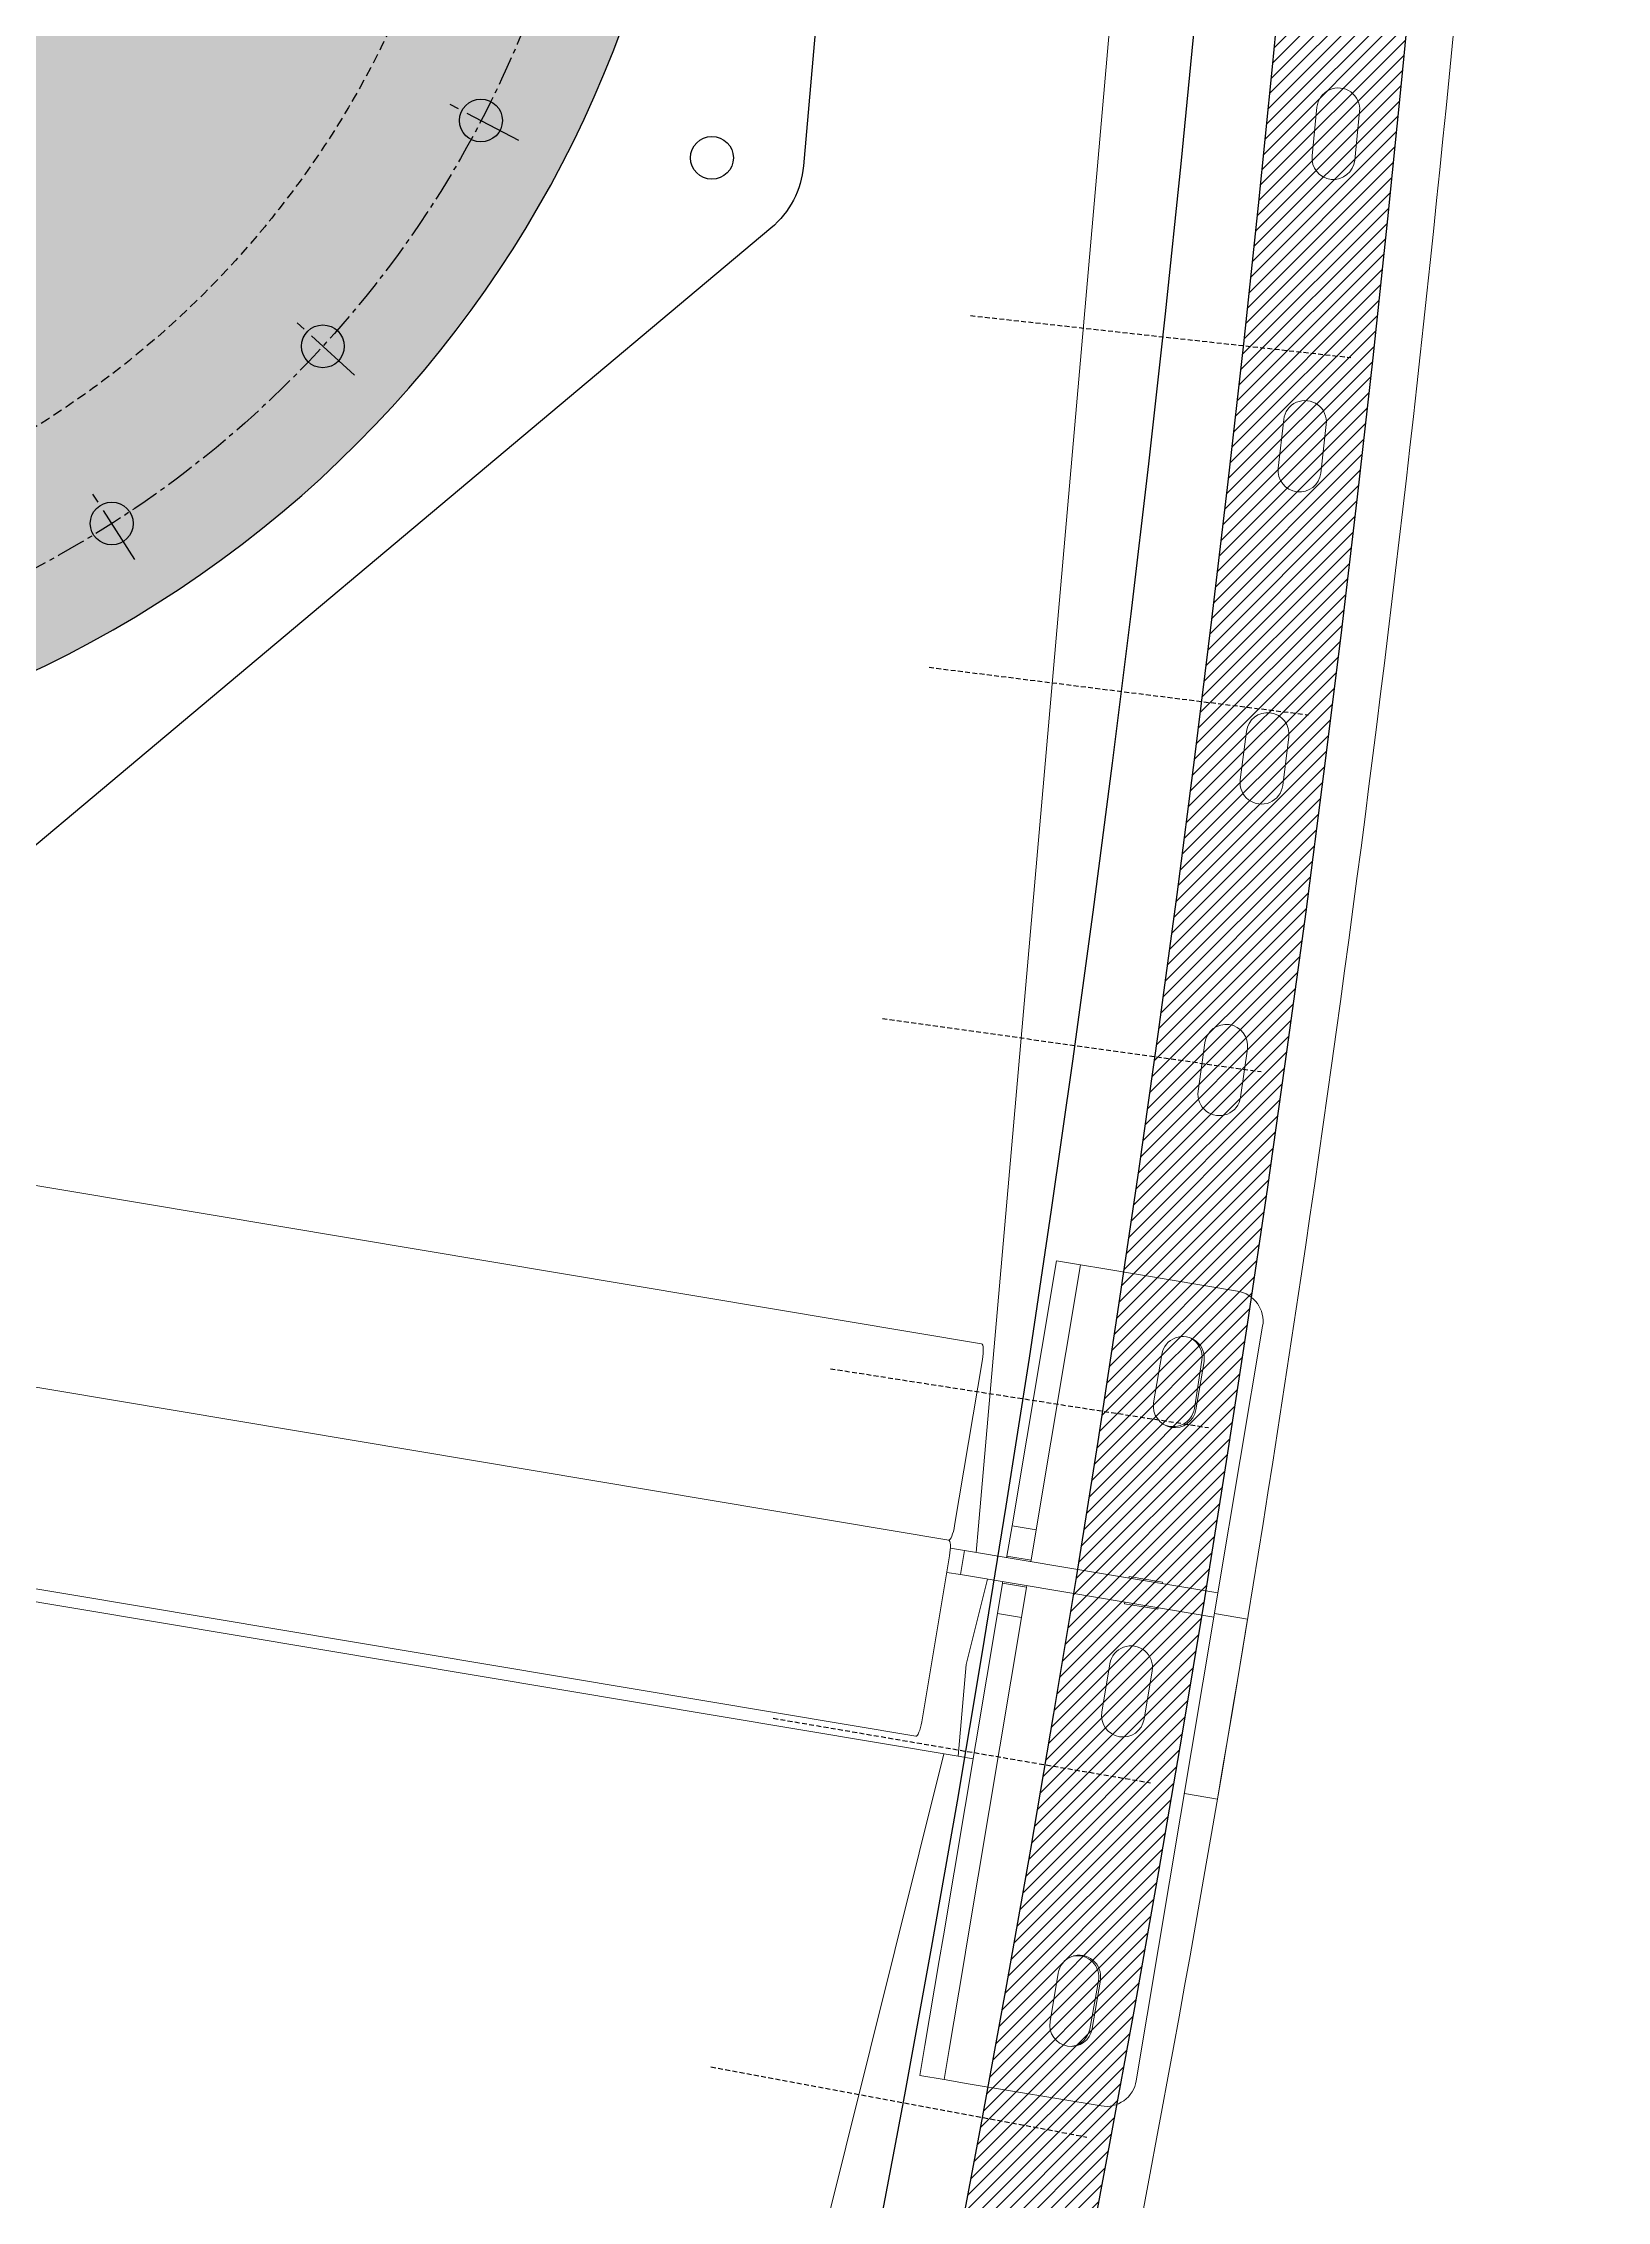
# Model space of a CAD drawing. Header units: millimetres. Extents: x -272986 to 200319, y -34579 to 49604.
# Drawn here: x 15185 to 15696, y 36985 to 37690 of the extents above; entities that cross this region are included whole.
import ezdxf

# ---------------------------------------------------------------- set-up
doc = ezdxf.new("R2010")
doc.units = ezdxf.units.MM
doc.linetypes.add('CENTER2', pattern=[28.575000000000003, 19.05, -3.175, 3.175, -3.175])
doc.linetypes.add('HIDDEN2', pattern=[4.762499999999999, 3.175, -1.5875])
doc.layers.get('Defpoints').update_dxf_attribs({"color": 9})
for name, color, linetype in [('X 0001 M', 7, 'Continuous'), ('X 1001 M', 8, 'HIDDEN2'), ('X 2001 M', 1, 'CENTER2'), ('X 3001 D', 5, 'Continuous'), ('X 5001 H', 8, 'Continuous')]:
    doc.layers.add(name, color=color, linetype=linetype)
doc.layers.add('X 5999 H', color=7, linetype='Continuous', true_color=0xffffff)
doc.styles.add('BIT STD. 2.5', font='isocpeur.ttf', dxfattribs={"height": 2.5})
doc.dimstyles.new('BIT STD. 2.5', dxfattribs={"dimtxt": 2.5, "dimasz": 2.5, "dimexe": 1, "dimexo": 0.75, "dimgap": 1, "dimtad": 1, "dimdec": 0, "dimdsep": 46, "dimtxsty": 'BIT STD. 2.5', "dimcen": 0, "dimadec": 0, "dimazin": 0, "dimtfac": 1, "dimtdec": 0, "dimtmove": 0, "dimatfit": 3, "dimfxl": 1, "dimtfill": 1, "dimlwd": -1, "dimlwe": -1, "dimarcsym": 0})

# ---------------------------------------------------------------- blocks, each defined once
blk = doc.blocks.new('*U395')
at = {"layer": 'Defpoints', "color": 6, "linetype": 'HIDDEN2', "ltscale": 0.5}
blk.add_line((0, -62.5), (0, 62.5), dxfattribs=at)
blk = doc.blocks.new('*U396')
at = {"color": 0, "linetype": 'ByBlock', "lineweight": -2, "transparency": 16777216}
for p, rotation in [((-40698.02172254026, 37055.66939274588), 259.7142857142857), ((-40719.71095132722, 36941.03906190443), 258.8571428571428), ((-40743.11255490409, 36826.74601599076), 258), ((-40768.22129607672, 36712.81583337473), 257.1428571428571), ((-40795.03155559974, 36599.27401121874), 256.2857142857142), ((-40823.53733343415, 36486.1459597715), 255.4285714285714)]:
    blk.add_blockref('*U395', p, dxfattribs=dict(at, rotation=rotation))
blk = doc.blocks.new('A$C6fe8132b')
blk.add_blockref('*U396', (48371.19661922667, -38448.14533683305))
blk = doc.blocks.new('A$C89218876')
at = {"layer": 'X 1001 M', "linetype": 'Continuous', "lineweight": 0}
for p, q in [((1783.451873201444, 7585.607727144845), (641.3436609080309, 7766.499897141119)), ((641.3436609080309, 7766.499897141121), (1783.451873201448, 7585.607727144845)), ((1322.440579064758, 7743.390417858474), (1338.209476009681, 7740.680825796851)), ((1335.838582955766, 7726.883040970042), (1320.069686010844, 7729.592633031665)), ((1423.685131294227, 7725.416810469353), (1439.417209815245, 7722.501042061442)), ((1436.865912458328, 7708.735473355548), (1421.133833937311, 7711.65124176346)), ((1524.685742405611, 7706.119492680293), (1540.378306892053, 7702.998047527997)), ((1537.647042383804, 7689.267053602354), (1521.954477897361, 7692.388498754652)), ((1625.425106464139, 7685.501770987357), (1641.075468075873, 7682.175183934236)), ((1716.252386929085, 7684.162868710137), (1802.16126939622, 7663.537970813468)), ((1638.164704404404, 7668.481117523967), (1622.514342792671, 7671.807704577088)), ((1693.922638076889, 7633.989346647222), (1704.19423408655, 7676.77362314472)), ((1811.35518807267, 7672.585263864297), (1808.778994179724, 7661.949195659512)), ((1725.885962298398, 7663.567178131019), (1741.491439426525, 7660.036019170637)), ((1726.383179589302, 7664.247622287467), (1741.941098315663, 7660.512496465772)), ((1802.16126939622, 7663.537970813468), (1793.154132942404, 7626.020547413209)), ((1800.933092305582, 7624.152984502362), (1809.940228759402, 7661.67040790262)), ((1809.940228759402, 7661.67040790262), (1802.16126939622, 7663.537970813468)), ((1809.940228759402, 7661.67040790262), (1959.344867028503, 7625.80152774616)), ((1866.818259817443, 7648.015200787284), (1869.3515281703, 7658.661574500118)), ((1738.67286322168, 7646.899317580204), (1723.114944495319, 7650.634443401899)), ((1794.78844620227, 7634.969780843665), (1797.356345204687, 7645.665849968038)), ((1797.356345204687, 7645.665849968038), (1797.842530164886, 7645.549127286111)), ((1806.107674488267, 7643.564841693336), (1803.53977548585, 7632.86877256896)), ((1805.621489528068, 7643.681564375263), (1806.107674488267, 7643.564841693336)), ((1826.051096430063, 7640.319472492236), (1841.609015156424, 7636.584346670541)), ((1692.055075166041, 7626.210387284042), (1693.922638076889, 7633.989346647222)), ((1795.274631162472, 7634.853058161736), (1794.78844620227, 7634.969780843665)), ((1803.53977548585, 7632.868772568962), (1803.053590525651, 7632.98549525089)), ((1690.187512255194, 7618.431427920859), (1692.055075166041, 7626.210387284042)), ((1692.055075166041, 7626.210387284042), (1777.477772672977, 7605.7022120693)), ((1790.852779125631, 7616.434718889315), (1793.154132942404, 7626.020547413209)), ((1800.933092305586, 7624.152984502362), (1798.631738488813, 7614.567155978468)), ((1838.340780062445, 7622.971167784974), (1822.78286133608, 7626.706293606669)), ((1775.61020976213, 7597.923252706118), (1690.187512255194, 7618.431427920859)), ((1790.852779125631, 7616.434718889315), (1782.551858832325, 7581.858897500064)), ((1925.719013270824, 7616.391322697003), (1941.276931997189, 7612.656196875309)), ((1925.903346149349, 7615.762637447155), (1941.41104070465, 7611.824184758683)), ((1790.330818195504, 7579.991334589216), (1798.631738488813, 7614.567155978468)), ((1966.73411259392, 7613.743374903624), (1956.462516584263, 7570.959098406125)), ((1777.477772672977, 7605.7022120693), (1775.61020976213, 7597.923252706118)), ((1777.477772672977, 7605.7022120693), (1787.201471876953, 7603.367758430741)), ((1785.333908966106, 7595.588799067558), (1787.201471876953, 7603.367758430741)), ((1787.201471876953, 7603.367758430741), (1787.687656837155, 7603.251035748812)), ((1795.952801160533, 7601.266750156035), (1794.085238249685, 7593.487790792855)), ((1795.466616200334, 7601.383472837964), (1795.952801160533, 7601.266750156035)), ((1795.952801160533, 7601.266750156035), (1805.676500364509, 7598.932296517476)), ((1938.008696903205, 7599.043017989741), (1922.450778176841, 7602.778143811436)), ((1775.61020976213, 7597.923252706118), (1785.333908966106, 7595.588799067558)), ((1785.820093926308, 7595.472076385631), (1785.333908966106, 7595.588799067558)), ((1803.808937453661, 7591.153337154296), (1805.676500364509, 7598.932296517476)), ((1805.676500364509, 7598.932296517476), (1909.550492370228, 7573.994357416046)), ((1277.618565907214, 5767.807254525465), (1715.600596650485, 7592.13370648403)), ((1774.205360777989, 7579.220662846585), (1720.725015156113, 7592.060157858661)), ((1819.762584723881, 7579.85667542251), (1792.43055998853, 7588.737388596952)), ((1792.43055998853, 7588.737388596952), (1819.762584723878, 7579.856675422512)), ((1794.085238249685, 7593.487790792855), (1793.599053289487, 7593.604513474784)), ((1794.085238249685, 7593.487790792855), (1803.808937453665, 7591.153337154296)), ((1907.682929459381, 7566.215398052866), (1803.808937453661, 7591.153337154297)), ((1782.551858832325, 7581.858897500064), (1781.462957618191, 7577.323297523184)), ((1790.330818195504, 7579.991334589216), (1782.551858832325, 7581.858897500064)), ((1789.277094544217, 7575.602259706764), (1790.330818195504, 7579.991334589216)), ((1849.480201953796, 7575.149867249716), (1819.762584723798, 7579.856675422525)), ((1819.762584723845, 7579.856675422516), (1849.480201953796, 7575.149867249715)), ((1849.480201953796, 7575.149867249715), (1850.614369592029, 7579.916347088307)), ((1341.048289338749, 5753.573324918809), (1778.804641476385, 7576.9597578332)), ((1341.048289338905, 5753.573324919944), (1778.804641476294, 7576.959757833327)), ((1635.636580312606, 6684.379058744275), (1849.480201953796, 7575.149867249716)), ((1783.929059981983, 7576.886209207991), (1837.409405603859, 7564.046714195914)), ((1917.50597818087, 7572.084414254747), (1909.550492370228, 7573.994357416046)), ((2948.14510799295, 7213.222968727394), (1848.395912867923, 7570.553143139812)), ((1848.395912867923, 7570.553143139812), (2948.14510799295, 7213.222968727392)), ((1907.682929459381, 7566.215398052864), (1915.638415270023, 7564.305454891566)), ((1917.50597818087, 7572.084414254747), (1944.871254469439, 7565.514592681502)), ((1954.594953673415, 7563.180139042945), (1956.462516584263, 7570.959098406125)), ((1402.085931651083, 5729.375660376703), (1842.008686302233, 7561.785809182562)), ((1943.003691558592, 7557.735633318323), (1915.638415270023, 7564.305454891568)), ((1944.871254469439, 7565.514592681504), (1954.594953673415, 7563.180139042945)), ((1952.727390762568, 7555.401179679764), (1954.594953673415, 7563.180139042945)), ((1952.727390762568, 7555.401179679764), (1943.003691558592, 7557.735633318323))]:
    blk.add_line(p, q, dxfattribs=at)
for centre, radius, start, end in [((3.729292075149715e-08, -1.002304088615347e-07), 7883.499999999562, 76.28325770240525, 85.7167422973717), ((1321.255132537804, 7736.491525445068), 6.999999999999527, 80.2499999997957, 260.2499999997958), ((1337.024029482724, 7733.781933383445), 6.99999999999948, 260.2499999997958, 80.2499999997957), ((1422.409482615771, 7718.534026116406), 6.999999999999637, 79.49999999981155, 259.4999999998116), ((1438.141561136788, 7715.618257708491), 6.999999999999095, 259.4999999998116, 79.49999999981155), ((1523.32011015149, 7699.25399571747), 7.0000000000005, 78.74999999996005, 258.74999999996), ((1539.012674637932, 7696.132550565175), 6.999999999999619, 258.74999999996, 78.74999999996005), ((1623.969724628409, 7678.654737782223), 7.000000000000304, 77.99999999982596, 257.9999999998259), ((1639.620086240138, 7675.328150729099), 6.999999999998321, 257.9999999998259, 77.99999999982596), ((1713.917933290526, 7674.43916950616), 10, 76.50000000010735, 166.4999999999878), ((3.788227331824601e-08, -9.807399692363106e-08), 7883.499999999562, 67.28325770246664, 76.71674229757623), ((1724.749062042309, 7657.441032844683), 7, 76.50000000010735, 256.5000000001074), ((1724.341080253238, 7656.73978188746), 7.000000000000007, 77.24999999992112, 146.4873853314415), ((1740.306980768673, 7653.705907022988), 7, 256.5000000001074, 76.50000000010735), ((1739.946557381361, 7653.208622927077), 6.999999999998885, 326.5803178919891, 77.24999999992112), ((1824.416978883073, 7633.51288304945), 7, 76.50000000010735, 256.5000000001074), ((1839.974897609434, 7629.777757227757), 7, 256.5000000001074, 76.50000000010735), ((1957.010413389944, 7616.077828542184), 10, 346.4999999999877, 76.50000000010735), ((1924.084895723834, 7609.584733254222), 7, 76.50000000010735, 256.5000000001074), ((1924.180273098144, 7608.978021079203), 6.999999999997749, 75.75000000003708, 186.4196856274551), ((1939.642814450195, 7605.849607432527), 7, 256.5000000001074, 76.50000000010735), ((1939.687967653448, 7605.039568390734), 6.999999999998888, 6.512617495946141, 75.75000000003708)]:
    blk.add_arc(centre, radius, start, end, dxfattribs=at)
for centre, major_axis, start_param, end_param in [((1720.462446252459, 7590.966479664632), (-4.86184960198897, 1.167226819279632), -1.570796326794794, -5.617728504603292e-14), ((1773.942791874331, 7578.126984652557), (4.861849601988854, -1.16722681927963), -1.338484878488089e-12, 1.570796326793444)]:
    blk.add_ellipse(centre, major_axis=major_axis, ratio=0.2249510543438652, start_param=start_param, end_param=end_param, dxfattribs=at)
at = {"layer": 'X 1001 M', "linetype": 'Continuous', "lineweight": 0, "extrusion": (0, 0, -1)}
blk.add_ellipse((1783.666491078326, 7575.792531013962), major_axis=(-4.861849601988602, 1.167226819279688), ratio=0.2249510543438652, start_param=-4.201083925181592e-13, end_param=1.570796326794454, dxfattribs=at)
at = {"layer": 'X 1001 M', "linetype": 'Continuous', "lineweight": 0, "extrusion": (0, 0, -0.9999999999999999)}
blk.add_ellipse((1837.146836700198, 7562.953036001887), major_axis=(4.861849601988806, -1.167226819279816), ratio=0.2249510543438651, start_param=-1.57079632679479, end_param=-5.262457136723242e-14, dxfattribs=at)
blk = doc.blocks.new('*D207')
at = {"layer": 'Defpoints', "color": 0, "transparency": 16777216}
for p in [(-1697.652812223383, 38448.1453368331), (18712.73677971439, 38448.14533683308), (-1494.548231680183, 37361.94378016468), (629.7756534943219, 35838.94305704558), (308.4007771855395, 35721.97216802819)]:
    blk.add_point(p, dxfattribs=at)
at = {"layer": 'X 3001 D', "color": 0, "transparency": 16777216}
blk.add_line((266.1146092501731, 35706.58126157853), (-1049.939153341573, 35227.5768653011), dxfattribs=at)
blk.add_arc((7798.499999999931, 38448.14533683309), 9356.312268091622, 180.9185733356454, 199.0814266643548, dxfattribs=at)
for points in [[(-1581.609068072472, 38297.94975663623), (-1531.610674496145, 38298.35055557202), (-1557.812268091689, 38448.1453368331)], [(-1020.168984496206, 35397.82059728082), (-1067.289187300493, 35381.09676734619), (-993.5575960944161, 35248.09807390065)]]:
    blk.add_solid(points, dxfattribs=at)
at = {"layer": 'X 3001 D', "color": 0, "transparency": 16777216, "insert": (-1094.55627806037, 36009.88733002915), "char_height": 150, "attachment_point": 5, "rotation": 285.3323221339503, "style": 'BIT STD. 2.5', "bg_fill": 3, "box_fill_scale": 1.1, "bg_fill_color": 256, "bg_fill_true_color": 13158600, "bg_fill_transparency": 0}
blk.add_mtext('20° - {\\C7;N01}', dxfattribs=at)
blk = doc.blocks.new('A$C75773D2C')
at = {"layer": 'X 0001 M'}
blk.add_circle((0, 0), 7, dxfattribs=at)
at = {"layer": 'X 2001 M'}
blk.add_line((0, 14), (0, -14), dxfattribs=at)
blk = doc.blocks.new('A$C3856742B')
at = {"layer": 'X 5001 H'}
h = blk.add_hatch(color=256, dxfattribs=at)
h.dxf.hatch_style = 1
h.set_gradient(color1=(91, 91, 91), rotation=45, one_color=1, tint=1, name='CYLINDER')
edge = h.paths.add_edge_path()
edge.add_line((460, -170), (460, 170))
edge.add_line((460, 170), (185.1999316272264, 326.0766555969175))
edge.add_arc((2.842170943040401e-14, -4.207930770272867e-15), 375.0000000000001, 60.40496722636555, 299.5950327736344)
edge.add_line((185.1999316272263, -326.0766555969176), (460, -170))
at = {"layer": 'X 0001 M'}
blk.add_lwpolyline([(460, -170), (460, 170), (185.1999316272264, 326.0766555969175, 1.718000727778938), (185.1999316272263, -326.0766555969176)], format="xyb", close=True, dxfattribs=at)
at = {"layer": 'X 1001 M'}
blk.add_circle((0, 0), 305, dxfattribs=at)
at = {"layer": 'X 2001 M', "ltscale": 0.5}
blk.add_circle((0, -2.184321191243002e-15), 345, dxfattribs=at)
at = {"layer": 'X 0001 M'}
for p, rotation in [((-273.706902400475, -210.0226930079971), 127.4999999999989), ((-210.0226930080089, -273.7069024004659), 142.4999999999989), ((-132.0257841659568, -318.7384387163852), 157.499999999999)]:
    blk.add_blockref('A$C75773D2C', p, dxfattribs=dict(at, rotation=rotation))
blk = doc.blocks.new('*U188')
at = {"layer": 'X 0001 M'}
for centre in [(-137.5735931288073, 1.13686837721616e-13), (-45.85786437626848, 1.13686837721616e-13), (45.85786437626848, 1.13686837721616e-13), (137.5735931288073, 0)]:
    blk.add_circle(centre, 7, dxfattribs=at)
blk = doc.blocks.new('*U189')
at = {"layer": 'X 0001 M', "color": 0, "linetype": 'ByBlock', "lineweight": -2, "transparency": 16777216, "rotation": 180}
blk.add_blockref('*U188', (9693.31084224811, -1684.303999999997), dxfattribs=at)
blk = doc.blocks.new('*D435')
at = {"layer": 'Defpoints', "color": 0, "transparency": 16777216}
for p in [(-1697.652812223386, 38448.14533683308), (18712.73677971438, 38448.14533683306), (18508.50365084157, 38139.1853634545), (14424.31849579528, 37876.4873732236), (15619.75213350537, 37771.9004819264)]:
    blk.add_point(p, dxfattribs=at)
at = {"layer": 'X 3001 D', "color": 0, "transparency": 16777216}
for p, q in [((15664.5808949195, 37767.97847350276), (18532.34648314251, 37517.08149488347)), ((18458.44674883477, 37372.97766116984), (18356.72708640754, 36373.13861898571))]:
    blk.add_line(p, q, dxfattribs=at)
for start, end in [(355.8090589174589, 359.1909410825406), (354.1909410825402, 354.9999999999996)]:
    blk.add_arc((7890.238072449534, 38448.14533683308), 10622.75953594052, start, end, dxfattribs=at)
for points in [[(18486.93918465029, 38298.32558328834), (18536.9379384345, 38297.97256767245), (18512.99760839005, 38448.14533683305)], [(18509.51245035451, 37669.82561863723), (18459.67318958528, 37673.83162487485), (18472.574801257, 37522.31083944833)]]:
    blk.add_solid(points, dxfattribs=at)
at = {"layer": 'X 3001 D', "color": 0, "transparency": 16777216, "insert": (18273.22365420688, 36886.72772610161), "char_height": 150, "attachment_point": 5, "rotation": 84.19094108254046, "style": 'BIT STD. 2.5', "bg_fill": 3, "box_fill_scale": 1.1, "bg_fill_color": 256, "bg_fill_true_color": 13158600, "bg_fill_transparency": 0}
blk.add_mtext('5° - {\\C7;MH01}', dxfattribs=at)
blk = doc.blocks.new('*D437')
at = {"layer": 'Defpoints', "color": 0, "transparency": 16777216}
for p in [(-1697.652812223389, 38448.14533683308), (18712.73677971438, 38448.14533683307), (14088.47147328214, 34043.85989611459, 5.156820563569529e-06), (18614.89811660113, 33782.40662531552), (15367.37651406424, 33148.36094590519, 5.156824802691937e-06)]:
    blk.add_point(p, dxfattribs=at)
at = {"layer": 'X 3001 D', "color": 0, "transparency": 16777216}
for p, q in [((18757.73677971438, 38448.14533683307), (19638.29566634971, 38448.14533683306)), ((15404.23835605725, 33122.55000626941), (17497.09282405513, 31657.11753140243))]:
    blk.add_line(p, q, dxfattribs=at)
blk.add_arc((7798.499999992413, 38448.14533683307), 11779.79566635729, 325.7295903287309, 359.2704096712876, dxfattribs=at)
for points in [[(19552.34114800733, 38298.30754794917), (19602.34013458278, 38297.98920626429), (19578.29566634971, 38448.14533683306)], [(17553.76579497261, 31800.74147849837), (17512.62642961779, 31829.1589487975), (17447.94370139778, 31691.53211758347)]]:
    blk.add_solid(points, dxfattribs=at)
at = {"layer": 'X 3001 D', "color": 0, "transparency": 16777216, "insert": (18904.33901499743, 34946.48774591899), "char_height": 150, "attachment_point": 5, "rotation": 72.50000000000921, "style": 'BIT STD. 2.5', "bg_fill": 3, "box_fill_scale": 1.1, "bg_fill_color": 256, "bg_fill_true_color": 13158600, "bg_fill_transparency": 0}
blk.add_mtext('35°', dxfattribs=at)

msp = doc.modelspace()

# ---------------------------------------------------------------- hatches: boundary and pattern name
at = {"layer": 'X 5999 H'}
h = msp.add_hatch(dxfattribs=at)
h.set_pattern_fill('ANSI31', color=9)
h.set_pattern_definition([(45, (25000, 0), (-2.245064030267288, 2.245064030267288), [])])
edge = h.paths.add_edge_path()
edge.add_arc((7798.495709340539, 38448.14022343156), 7825.604719989263, 2.5931019493610847, 94.99996544218982, ccw=False)
edge.add_line((15616.08719766553, 38802.19185128674), (15658.44324566444, 38804.11004727978))
edge.add_arc((7798.49570953186, 38448.14022323), 7825.604719789878, 274.9544870486653, 357.3991416812109)
edge.add_line((15616.03919657416, 38093.03029855866), (15658.3937445236, 38091.10627736974))
edge.add_arc((7798.497359975252, 38448.13677386827), 7868.001140776875, 274.9544772441851, 357.39916567125465, ccw=False)
edge.add_arc((7798.49533508634, 38448.14003367921), 7868.004563266586, 2.593102689917272, 274.9516218145841)
edge.add_arc((7798.495709750798, 38448.14022345812), 7825.604719998234, 2.599526489034937, 274.95161897712)

# ---------------------------------------------------------------- linework, layer by layer
msp.add_lwpolyline([(8474.349265823643, 30651.77496749414, 0.3760976755569247), (15616.03919657416, 38093.03029855866), (15658.3937445236, 38091.10627736974, -0.3760978438709941), (8478.011115840709, 30609.53339017448)], format="xyb")
msp.add_circle((7798.500000000007, 38448.14533683308), 7798.5)
at = {"layer": 'X 0001 M', "linetype": 'Continuous'}
for centre, radius, start, end in [((7798.49533508634, 38448.14003367921), 7868.004563266586, 2.593102689917272, 274.9516218145841), ((7798.495709750798, 38448.14022345812), 7825.604719998234, 2.599526489034937, 274.95161897712)]:
    msp.add_arc(centre, radius, start, end, dxfattribs=at)

# ---------------------------------------------------------------- block references
at = {"rotation": 4.000000000000008}
msp.add_blockref('A$C6fe8132b', (7798.500000000009, 38448.14533683304), dxfattribs=at)
at = {"layer": 'X 1001 M', "rotation": 273.9910714243701}
msp.add_blockref('A$C89218876', (7798.500000130947, 38448.14533676262), dxfattribs=at)

# ---------------------------------------------------------------- next in the draw order: dimensions: what is measured, and where the dimension line sits
at = {"layer": 'X 3001 D'}
dim = msp.add_angular_dim_2l(base=(-1494.548231680183, 37361.94378016468), line1=((629.7756534943212, 35838.94305704557), (308.4007771855402, 35721.97216802819)), line2=((18712.73677971439, 38448.14533683308), (-1697.652812223382, 38448.14533683309)), text='<> - {\\C7;N01}', dimstyle='BIT STD. 2.5', override={"dimscale": 0}, dxfattribs=at)
dim.commit()
dim.dimension.update_dxf_attribs({"geometry": '*D207', "text_midpoint": (-1224.806208923999, 35974.17599222985), "dimtype": 162})

# ---------------------------------------------------------------- next in the draw order: linework, layer by layer
at = {"layer": 'X 0001 M'}
msp.add_lwpolyline([(14827.57737889908, 37423.40372222978), (14593.56674691891, 37702.28673359739, -0.198912367379658), (14586.66223926972, 37724.18503417041), (14610.64289665293, 37998.28520231511, -0.198912367379658), (14621.24510930509, 38018.65186332625), (14900.1281206727, 38252.66249530642, -0.198912367379658), (14922.02642124573, 38259.56700295561), (15196.12658939043, 38235.5863455724, -0.198912367379658), (15216.49325040157, 38224.98413292024), (15450.50388238174, 37946.10112155263, -0.198912367379658), (15457.40839003092, 37924.2028209796), (15433.42773264771, 37650.1026528349, -0.198912367379658), (15422.82551999555, 37629.73599182376), (15143.94250862794, 37395.72535984359, -0.198912367379658), (15122.04420805492, 37388.82085219441), (14847.94403991022, 37412.80150957762, -0.198912367379658)], format="xyb", close=True, dxfattribs=at)

# ---------------------------------------------------------------- next in the draw order: block references
at = {"rotation": 85}
msp.add_blockref('A$C3856742B', (15022.03531465033, 37824.193927575), dxfattribs=at)
at = {"layer": 'X 0001 M', "rotation": 85}
msp.add_blockref('*U189', (12892.80979948179, 28280.13930731974), dxfattribs=at)

# ---------------------------------------------------------------- next in the draw order: dimensions: what is measured, and where the dimension line sits
at = {"layer": 'X 3001 D'}
dim = msp.add_angular_dim_2l(base=(18508.50365084157, 38139.1853634545), line1=((15619.75213350537, 37771.90048192641), (14424.31849579528, 37876.4873732236)), line2=((18712.73677971438, 38448.14533683307), (-1697.652812223387, 38448.14533683308)), text='<> - {\\C7;MH01}', dimstyle='BIT STD. 2.5', dxfattribs=at)
dim.commit()
dim.dimension.update_dxf_attribs({"geometry": '*D435', "text_midpoint": (18273.22365420688, 36886.72772610161)})

# ---------------------------------------------------------------- next in the draw order: dimensions: what is measured, and where the dimension line sits
dim = msp.add_angular_dim_2l(base=(18614.89811660113, 33782.40662531552), line1=((14088.47147328214, 34043.8598961146, 5.156820563569529e-06), (15367.37651406424, 33148.36094590519, 5.156824802691937e-06)), line2=((18712.73677971438, 38448.14533683307), (-1697.652812223387, 38448.14533683308)), dimstyle='BIT STD. 2.5', dxfattribs=at)
dim.commit()
dim.dimension.update_dxf_attribs({"geometry": '*D437', "text_midpoint": (18904.33901499742, 34946.48774591899)})

doc.saveas('drawing.dxf')
